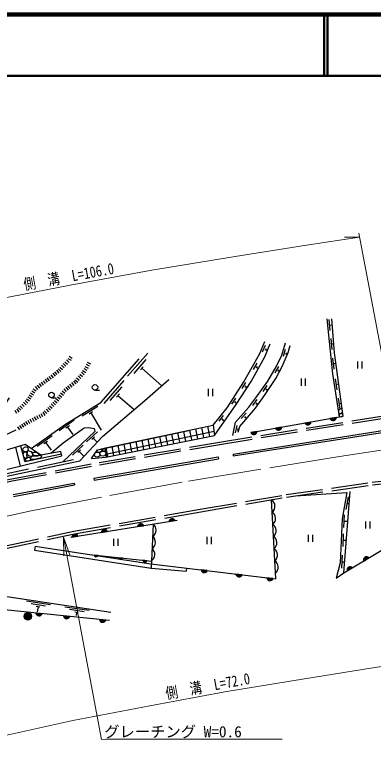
# Model space of a CAD drawing. Units: millimetres at full size, sheet at 1:1000; details may follow other scales. Extents: x 40000 to 680000, y 20000 to 380000.
# Drawn here: x 458100 to 516773, y 260766 to 380000 of the extents above; entities that cross this region are included whole.
import ezdxf
from ezdxf.enums import TextEntityAlignment as Align

# ---------------------------------------------------------------- set-up
doc = ezdxf.new("R2010")
doc.units = ezdxf.units.MM
doc.header["$LTSCALE"] = 1000
doc.linetypes.add('CHAIN', pattern=[18.5, 12, -1.5, 3.5, -1.5])
doc.linetypes.add('DASHED', pattern=[7.5, 6, -1.5])
for name, color, linetype, lineweight in [('M-BGD', 7, 'Continuous', 25), ('M-BMK', 2, 'CHAIN', 13), ('M-STR-HTXT', 7, 'Continuous', 13), ('M-TTL', 2, 'Continuous', 140), ('M-TTL-LINE', 7, 'Continuous', 50)]:
    doc.layers.add(name, color=color, linetype=linetype, lineweight=lineweight)
doc.styles.add('ＭＳ ゴシック', font='')
doc.styles.get('ＭＳ ゴシック').set_extended_font_data('MS Gothic')

# ---------------------------------------------------------------- blocks, each defined once
blk = doc.blocks.new('open_arrow')
at = {"color": 0, "linetype": 'Continuous', "lineweight": -2}
blk.add_lwpolyline([(7.5, 1.25), (0, 0), (7.5, -1.25)], dxfattribs=at)

msp = doc.modelspace()

# ---------------------------------------------------------------- hatches: boundary and pattern name
at = {"layer": 'M-BGD'}
for points in [[(510703, 314079, -0.82183), (509727, 313907)], [(501765, 312498, -0.82183), (500790, 312326)], [(506555, 313346, -0.82183), (505579, 313173)], [(497719, 311782, -0.82183), (496743, 311610)], [(483357, 297052, -0.82183), (484335, 297208)], [(472274, 295282, -0.82183), (473253, 295438)], [(478211, 296230, -0.82183), (479189, 296386)], [(467486, 294518, -0.82183), (468465, 294674)], [(471733, 291506), (471111, 291572, 0.84072)], [(475746, 291079), (475124, 291145, 0.84072)], [(515179, 290600, -0.82183), (516028, 291110)], [(479717, 290656), (479095, 290722, 0.84072)], [(489593, 289048, -0.82183), (488609, 289168)], [(512487, 288979, -0.82183), (513335, 289490)], [(495270, 288354, -0.82183), (494287, 288474)], [(500333, 287735, -0.82183), (499349, 287855)], [(460859, 281551, -1), (459659, 281551, -0.41421), (460259, 282151, -0.41421)], [(462586, 281987, -0.82183), (461601, 282087)], [(467097, 281529, -0.82183), (466111, 281629)], [(472997, 280931, -0.82183), (472011, 281031)]]:
    msp.add_hatch(color=256, dxfattribs=at).paths.add_polyline_path(points)
h = msp.add_hatch(dxfattribs=at)
h.set_pattern_fill('USER', color=256, style=0, pattern_type=2)
h.set_pattern_definition([(102, (-0, -0), (-978.1476, -207.9117), []), (192, (-0, -0), (207.9117, -978.1476), [])])
h.paths.add_polyline_path([(490797, 311152), (490586, 312832), (472942, 309097), (473074, 307627)])

# ---------------------------------------------------------------- linework, layer by layer
for p, q in [((509489, 330105), (509664, 328314)), ((509576, 329210), (510057, 329257)), ((509790, 327026), (509965, 325234)), ((499081, 325870), (498602, 324770)), ((509878, 326130), (510277, 326169)), ((479879, 324610), (476585, 320849)), ((499172, 325329), (499061, 325072)), ((499117, 325201), (499439, 325060)), ((502361, 325199), (502021, 324048)), ((502518, 324673), (502439, 324404)), ((502479, 324538), (502744, 324460)), ((466336, 323203), (466772, 322791)), ((466610, 323494), (467047, 323082)), ((466809, 323744), (467337, 323459)), ((466999, 324096), (467527, 323811)), ((469970, 323156), (470497, 322870)), ((479558, 323562), (477582, 321305)), ((510106, 323795), (510281, 322004)), ((514192, 323272), (514192, 322098)), ((514892, 323272), (514892, 322098)), ((465237, 322040), (465673, 321628)), ((465512, 322331), (465948, 321919)), ((465786, 322622), (466223, 322210)), ((466061, 322913), (466497, 322501)), ((469398, 322101), (469926, 321815)), ((469589, 322452), (470116, 322167)), ((469779, 322804), (470307, 322518)), ((479139, 322400), (478678, 321873)), ((478909, 322137), (482171, 319281)), ((497691, 322954), (497089, 321916)), ((497720, 322406), (497579, 322164)), ((497649, 322285), (497969, 322100)), ((501232, 322421), (500631, 321383)), ((510194, 322899), (510624, 322942)), ((463709, 320816), (464084, 320347)), ((464022, 321066), (464396, 320597)), ((464335, 321315), (464709, 320846)), ((464647, 321565), (465022, 321096)), ((464960, 321814), (465334, 321345)), ((468493, 320875), (468944, 320480)), ((468756, 321176), (469207, 320781)), ((469020, 321477), (469471, 321082)), ((469208, 321749), (469735, 321463)), ((501261, 321873), (501121, 321631)), ((501191, 321752), (501435, 321611)), ((462113, 319628), (462472, 319146)), ((462434, 319866), (462793, 319385)), ((462755, 320105), (463113, 319624)), ((463076, 320344), (463434, 319863)), ((463397, 320583), (463755, 320102)), ((467401, 319786), (467777, 319318)), ((467713, 320036), (468089, 319569)), ((467965, 320273), (468417, 319878)), ((468229, 320574), (468680, 320179)), ((475978, 320156), (472684, 316394)), ((495883, 319829), (495234, 318820)), ((504933, 320457), (504933, 319283)), ((505633, 320457), (505633, 319283)), ((510495, 320388), (510782, 318612)), ((510639, 319500), (511092, 319573)), ((460908, 318454), (461411, 318127)), ((461126, 318790), (461629, 318463)), ((461472, 319150), (461830, 318669)), ((461793, 319389), (462151, 318908)), ((465856, 318425), (466326, 318053)), ((466154, 318784), (466532, 318313)), ((466466, 319034), (466842, 318566)), ((466778, 319285), (467153, 318817)), ((467089, 319535), (467465, 319068)), ((471243, 318575), (471993, 318575)), ((475658, 319107), (473682, 316850)), ((489752, 318750), (489752, 317576)), ((490452, 318750), (490452, 317576)), ((495887, 319280), (495735, 319045)), ((495811, 319162), (496135, 318954)), ((499367, 319319), (498670, 318341)), ((499344, 318770), (499181, 318542)), ((499263, 318656), (499511, 318479)), ((460254, 317448), (460757, 317121)), ((460472, 317783), (460975, 317456)), ((460690, 318119), (461193, 317792)), ((464136, 317320), (464886, 317320)), ((464861, 317172), (465331, 316799)), ((465110, 317485), (465580, 317112)), ((465358, 317799), (465828, 317426)), ((465607, 318112), (466077, 317739)), ((475239, 317945), (474778, 317419)), ((475008, 317682), (477634, 315383)), ((494230, 317257), (493581, 316247)), ((511005, 317235), (511292, 315458)), ((458979, 315994), (459409, 315575)), ((459258, 316280), (459688, 315862)), ((459537, 316567), (459967, 316149)), ((459816, 316854), (460246, 316435)), ((460036, 317113), (460539, 316786)), ((463809, 316016), (464233, 315592)), ((464092, 316299), (464516, 315874)), ((464375, 316582), (464799, 316157)), ((464613, 316859), (465083, 316486)), ((494233, 316708), (494082, 316472)), ((494158, 316590), (494466, 316391)), ((497723, 317018), (497007, 316055)), ((497690, 316470), (497523, 316245)), ((497606, 316358), (497867, 316164)), ((511148, 316346), (511532, 316408)), ((458134, 315297), (458418, 314768)), ((458486, 315487), (458770, 314957)), ((458700, 315707), (459130, 315288)), ((462745, 314952), (463025, 314409)), ((462961, 315168), (463385, 314743)), ((463244, 315450), (463668, 315026)), ((463526, 315733), (463951, 315309)), ((471693, 315864), (469130, 314305)), ((470866, 315010), (470268, 314646)), ((470567, 314828), (472283, 312006)), ((495953, 314799), (495151, 313906)), ((460262, 313659), (460537, 313126)), ((460617, 313842), (460892, 313309)), ((460973, 314026), (461248, 313492)), ((461328, 314209), (461603, 313675)), ((461684, 314392), (461959, 313859)), ((462039, 314575), (462314, 314042)), ((462395, 314759), (462670, 314225)), ((467821, 313639), (465379, 311896)), ((492221, 314400), (491472, 313462)), ((492169, 313854), (491994, 313635)), ((492081, 313744), (492425, 313470)), ((493818, 308106), (533570, 314368)), ((493865, 307810), (533617, 314072)), ((495869, 314256), (495682, 314048)), ((495776, 314152), (496037, 313917)), ((496743, 311610), (511828, 314278)), ((510703, 314079), (509727, 313907)), ((458552, 312562), (458884, 312062)), ((458885, 312783), (459217, 312283)), ((459218, 313004), (459550, 312505)), ((459551, 313226), (459883, 312726)), ((459884, 313447), (460216, 312947)), ((467060, 312727), (466490, 312320)), ((466775, 312523), (467646, 311302)), ((472942, 309097), (490586, 312832)), ((490586, 312832), (490797, 311152)), ((494429, 312771), (494178, 311598)), ((501765, 312498), (500790, 312326)), ((506555, 313346), (505579, 313173)), ((471632, 311737), (469881, 310095)), ((494626, 312259), (494568, 311985)), ((494597, 312122), (494770, 312085)), ((497719, 311782), (496743, 311610)), ((464232, 311077), (461790, 309335)), ((463471, 310165), (462901, 309758)), ((471166, 310889), (470757, 310506)), ((470962, 310697), (471592, 310025)), ((458245, 309221), (459006, 306124)), ((463186, 309962), (464057, 308741)), ((469337, 309585), (467586, 307943)), ((468871, 308737), (468463, 308354)), ((468667, 308545), (469426, 307735)), ((471060, 304139), (491377, 307644)), ((491377, 307644), (491428, 307348)), ((493818, 308106), (493865, 307810)), ((470655, 307403), (473014, 307615)), ((471111, 303843), (491428, 307348)), ((471060, 304139), (471111, 303843)), ((457894, 301477), (467854, 303347)), ((457948, 301182), (467909, 303053)), ((467854, 303347), (467909, 303053)), ((511957, 288660), (512954, 301997)), ((512619, 301081), (512241, 299015)), ((512430, 300048), (512803, 299980)), ((511992, 298178), (511893, 296080)), ((467290, 294486), (484680, 297263)), ((483357, 297052), (484335, 297208)), ((511943, 297129), (512542, 297101)), ((515473, 297093), (515473, 295919)), ((516173, 297093), (516173, 295919)), ((478211, 296230), (479189, 296386)), ((480774, 296639), (480425, 289441)), ((467486, 294518), (468465, 294674)), ((472274, 295282), (473253, 295438)), ((489523, 294560), (489523, 293387)), ((490223, 294560), (490223, 293387)), ((506091, 294910), (506091, 293736)), ((506791, 294910), (506791, 293736)), ((511846, 295072), (511747, 292975)), ((474271, 294244), (474271, 293070)), ((474971, 294244), (474971, 293070)), ((511796, 294023), (512396, 293995)), ((461440, 293013), (461351, 292358)), ((470918, 291593), (480480, 290575)), ((471733, 291506), (471111, 291572)), ((475746, 291079), (475124, 291145)), ((511680, 291544), (511581, 289447)), ((515179, 290600), (516028, 291110)), ((479717, 290656), (479095, 290722)), ((511630, 290495), (512092, 290474)), ((486187, 288919), (486253, 289456)), ((489593, 289048), (488609, 289168)), ((512487, 288979), (513335, 289490)), ((495270, 288354), (494287, 288474)), ((500333, 287735), (499349, 287855)), ((463995, 283424), (460039, 284012)), ((463160, 283245), (460786, 283598)), ((462205, 283083), (461652, 283166)), ((461929, 283125), (461807, 282306)), ((470286, 282488), (466329, 283076)), ((469450, 282309), (467076, 282662)), ((462586, 281987), (461601, 282087)), ((467097, 281529), (466111, 281629)), ((468496, 282147), (467942, 282230)), ((468219, 282189), (468144, 281682)), ((472997, 280931), (472011, 281031))]:
    msp.add_line(p, q, dxfattribs=at)
at = {"layer": 'M-BGD', "linetype": 'DASHED'}
msp.add_line((447174, 302890), (468253, 307328), dxfattribs=at)
at = {"layer": 'M-BGD'}
for points in [[(509175, 330233), (510056, 321229), (511196, 314167)], [(511828, 314278), (510385, 324662), (509987, 330233)], [(473014, 307615), (490797, 311152), (494338, 316194), (496797, 319971), (499023, 324016), (499878, 326159)], [(490586, 312832), (492866, 315690), (495575, 319904), (497245, 322783), (498193, 324581), (499033, 326512)], [(493775, 311149), (494245, 313346), (496414, 315760), (497572, 317318), (499486, 320003), (500847, 322355), (501784, 324307), (502380, 326318)], [(494636, 311672), (494940, 312613), (497478, 315629), (499076, 317831), (500826, 320441), (501863, 322434), (502853, 324710), (503164, 325874)], [(460817, 309008), (466426, 313012), (472198, 316522), (478445, 323656)], [(446372, 302305), (468744, 307014), (472483, 310967), (479375, 316875), (483343, 320289)], [(457227, 317307), (453306, 311360), (451132, 308660), (458385, 312090)], [(464022, 308241), (466017, 309914), (469493, 312384), (470243, 312447), (471105, 312295), (471226, 311768), (465981, 306849)], [(459063, 309467), (459766, 306878), (465753, 308168)], [(470655, 307403), (471682, 308772), (472942, 309097), (473075, 307620)], [(511957, 288660), (518868, 292819), (520250, 293774), (524420, 299431), (523229, 300122), (521166, 300822), (519907, 302996), (519790, 303661)], [(504028, 301252), (512447, 301809), (511660, 297511), (511321, 290313), (510699, 287801), (511957, 288660)], [(461440, 293013), (480396, 290172), (500817, 287676), (500125, 300627)], [(461351, 292358), (480425, 289441), (486187, 288919)], [(398247, 279655), (422405, 285155), (434595, 287862), (435269, 288452), (438816, 287629), (453170, 285338), (473840, 282262)], [(473600, 280869), (455917, 282663), (448853, 283409)]]:
    msp.add_lwpolyline(points, dxfattribs=at)
for points in [[(511109, 314709), (511391, 314718), (511536, 314776), (511612, 314874), (511717, 315077), (511676, 315377), (511502, 315528), (511147, 315410), (511107, 315300), (511039, 315138)], [(511391, 314718), (511233, 314583), (511157, 314407), (511174, 314307), (511424, 314207), (511605, 314239), (511806, 314436), (511783, 314603), (511596, 314687)], [(440745, 301193), (446907, 303153), (465843, 307803), (465664, 308534), (462379, 307947), (459810, 309692), (448283, 306226), (446448, 304444), (444149, 302534)], [(460049, 308472), (459754, 308461), (459570, 308584), (459464, 308812), (459503, 309018), (459704, 309252), (459893, 309297), (460166, 309241), (460272, 309135), (460334, 308834), (460250, 308673)], [(472218, 308486), (471930, 308355), (471637, 308409), (471579, 308545), (471596, 308589), (471736, 308786), (472185, 308902), (472379, 308845), (472442, 308775), (472449, 308671)], [(472687, 308579), (472566, 308602), (472442, 308775), (472585, 308963), (472662, 308977), (472778, 308975), (472962, 308883), (472981, 308669), (472910, 308609), (472834, 308584)], [(460154, 308231), (459754, 308461), (459603, 308382), (459430, 308115), (459557, 307645), (459779, 307480), (460050, 307441), (460130, 307632), (460115, 307897)], [(460250, 308673), (460772, 308533), (461030, 308194), (461064, 308016), (460991, 307771), (460718, 307704), (460473, 307743), (460284, 307916), (460154, 308231), (460200, 308350)], [(460689, 307312), (460750, 307551), (460991, 307771), (461884, 307808), (462271, 307932), (462379, 307947), (462564, 307749), (462510, 307699), (462293, 307422), (461320, 307213), (460955, 307218)], [(461542, 307794), (461291, 307844), (461166, 307941), (461030, 308194), (461210, 308409), (461660, 308436), (462008, 308199), (462077, 308089), (462077, 308028), (462045, 307959), (461884, 307808)], [(472077, 307983), (471993, 307758), (471805, 307638), (471580, 307621), (471365, 307664), (471261, 307731), (471139, 308049), (471373, 308361), (471637, 308409), (471930, 308355)], [(473009, 308359), (472966, 308033), (472798, 307819), (472563, 307782), (472268, 307812), (472077, 307983), (472057, 308164), (472100, 308369), (472218, 308486), (472365, 308539), (472687, 308579), (472912, 308469)], [(460050, 307441), (460345, 307569), (460517, 307546), (460642, 307444), (460689, 307312), (460625, 307063), (460070, 306943), (459717, 307058), (459689, 307161), (459885, 307215)]]:
    msp.add_lwpolyline(points, close=True, dxfattribs=at)
at = {"layer": 'M-BGD', "linetype": 'DASHED'}
for points in [[(416552, 295604), (435095, 299293), (444684, 301245), (457347, 304014), (471904, 306721), (490962, 309940), (505821, 312362), (520255, 314629)], [(416562, 295233), (435167, 298935), (444759, 300888), (457419, 303656), (471968, 306362), (491021, 309580), (505879, 312002), (520329, 314272)], [(448783, 291451), (467793, 295474), (488470, 299091), (502501, 301471), (516551, 303502), (519017, 303760)], [(448783, 291006), (467875, 295047), (488544, 298662), (502569, 301041), (516604, 303070), (519011, 303322)]]:
    msp.add_lwpolyline(points, dxfattribs=at)
at = {"layer": 'M-BGD'}
for centre, radius in [((471243, 319025), 450), ((464136, 317770), 450), ((460259, 281551), 600)]:
    msp.add_circle(centre, radius, dxfattribs=at)
for centre, radius, start, end in [((510198, 314089), 505, 201.20292, 358.86111), ((501261, 312508), 505, 201.20292, 358.86111), ((506050, 313356), 505, 201.20292, 358.86111), ((497214, 311792), 505, 201.20292, 358.86111), ((499430, 299588), 1250, 309.92766, 56.18786), ((499536, 297591), 1250, 309.92766, 56.18786), ((483861, 297033), 505, 20.24424, 177.90243), ((472779, 295264), 505, 20.24424, 177.90243), ((478715, 296212), 505, 20.24424, 177.90243), ((479976, 295677), 1250, 304.10009, 50.36029), ((499643, 295594), 1250, 309.92766, 56.18786), ((467991, 294499), 505, 20.24424, 177.90243), ((479880, 293679), 1250, 304.10009, 50.36029), ((499750, 293597), 1250, 309.92766, 56.18786), ((479783, 291682), 1250, 304.10009, 50.36029), ((499856, 291600), 1250, 309.92766, 56.18786), ((471428, 291593), 318, 183.81376, 344.0315), ((475441, 291166), 318, 183.81376, 344.0315), ((515654, 290771), 505, 42.20997, 199.86816), ((479412, 290743), 318, 183.81376, 344.0315), ((499963, 289602), 1250, 309.92766, 56.18786), ((489113, 289205), 505, 184.19981, 341.858), ((512961, 289151), 505, 42.20997, 199.86816), ((494790, 288511), 505, 184.19981, 341.858), ((499853, 287892), 505, 184.19981, 341.858), ((462103, 282134), 505, 185.37824, 343.03643), ((466614, 281676), 505, 185.37824, 343.03643), ((472514, 281078), 505, 185.37824, 343.03643)]:
    msp.add_arc(centre, radius, start, end, dxfattribs=at)
at = {"layer": 'M-BMK'}
msp.add_lwpolyline([(255770, 250838), (266119, 251352), (272605, 252006), (283864, 253634), (296614, 256067), (307414, 258768), (316532, 261450), (326687, 264403), (339408, 268117), (352985, 272285), (363876, 275390), (380138, 279898), (395593, 283978), (408677, 287311), (417113, 289312), (431867, 292655), (443360, 295095), (450034, 296457), (460533, 298773), (473698, 301330), (486511, 303680), (499831, 305865), (511235, 307725), (520916, 309179)], dxfattribs=at)
at = {"layer": 'M-STR-HTXT'}
for p, q in [((514500, 343608), (512045, 343585)), ((519195, 318980), (514378, 344246))]:
    msp.add_line(p, q, dxfattribs=at)
for points in [[(410452, 323691), (424366, 326843), (436227, 329361), (442764, 330695), (453425, 333047), (467205, 335723), (480520, 338165), (494164, 340403), (505818, 342304), (514500, 343608)], [(466078, 294487), (472313, 261421), (473022, 261446), (501837, 261446)], [(453805, 261505), (457303, 262219), (467641, 264500), (480191, 266937), (492501, 269194), (505498, 271327), (516652, 273146), (523444, 274166)]]:
    msp.add_lwpolyline(points, dxfattribs=at)
at = {"layer": 'M-TTL'}
msp.add_line((680000, 380000), (40000, 380000), dxfattribs=at)
at = {"layer": 'M-TTL-LINE'}
for p, q in [((508747, 380000), (508747, 370000)), ((509247, 380000), (509247, 370000)), ((40000, 370000), (680000, 370000))]:
    msp.add_line(p, q, dxfattribs=at)

# ---------------------------------------------------------------- block references
at = {"layer": 'M-STR-HTXT', "xscale": 400, "yscale": 400, "rotation": 280.7}
msp.add_blockref('open_arrow', (466078, 294487), dxfattribs=at)

# ---------------------------------------------------------------- texts
at = {"layer": 'M-STR-HTXT', "style": 'ＭＳ ゴシック', "width": 0.8}
for s, p in [('側\u3000溝\u3000L=106.0', (467205, 335723)), ('側\u3000溝\u3000L=72.0', (489946, 268726))]:
    msp.add_text(s, height=1833, rotation=10.391, dxfattribs=at).set_placement(p, align=Align.BOTTOM_CENTER)
at = {"layer": 'M-STR-HTXT', "style": 'ＭＳ ゴシック'}
msp.add_text('グレーチング W=0.6', height=1833, dxfattribs=at).set_placement((472767, 262686), align=Align.MIDDLE_LEFT)

doc.saveas('drawing.dxf')
